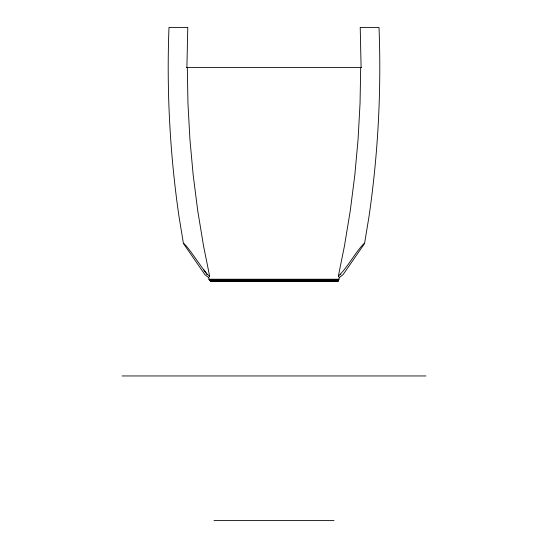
<?xml version="1.0" encoding="UTF-8"?>
<svg xmlns="http://www.w3.org/2000/svg" width="548" height="548" viewBox="0 0 548 548"><rect width="100%" height="100%" fill="white"/><g stroke="black" fill="none" stroke-linecap="round" stroke-linejoin="round"><path stroke-width="0.82" d="M186.902 67.404L187.779 27.4L169.024 27.4L168.894 29.832A1035.014 1035.014 0 0 0 179.1 217.179L183.443 243.524L204.979 274.712L208.617 277.555L209.274 279.891L210.911 281.234L338.602 281.419M360.694 67.404L360.043 103.346L358.084 139.247L354.823 175.045L350.268 210.706L344.418 246.182L338.363 276.117L339.383 277.555L338.287 280.46L336.027 281.419M187.306 67.404L187.957 103.346L189.916 139.247L193.177 175.045L197.732 210.706L203.582 246.182L209.637 276.117L208.617 277.555M339.383 277.555L343.021 274.712L364.557 243.524L368.9 217.179A1035.014 1035.014 0 0 0 379.106 29.832L378.976 27.4L360.221 27.4L361.098 67.404M338.363 276.117C348.254 266.671 354.316 253.621 363.858 243.661L364.557 243.524M186.327 67.404L361.673 67.404M340.37 274.712L340.863 274.712M208.973 279.24L339.027 279.24M209.11 279.569L338.89 279.569M209.274 279.891L338.726 279.891M209.48 280.186L338.52 280.186M209.713 280.46L338.287 280.46M209.98 280.706L338.02 280.706M210.268 280.919L337.732 280.919M210.583 281.09L337.417 281.09M210.911 281.234L337.089 281.234M211.261 281.336L336.739 281.336M122.088 375.955L425.912 375.955M213.994 520.6L334.006 520.6M183.443 243.524L184.142 243.661L186.573 246.36L190.574 251.443L207.137 274.712M209.637 276.117L207.63 274.712L203.904 269.863"/></g></svg>
